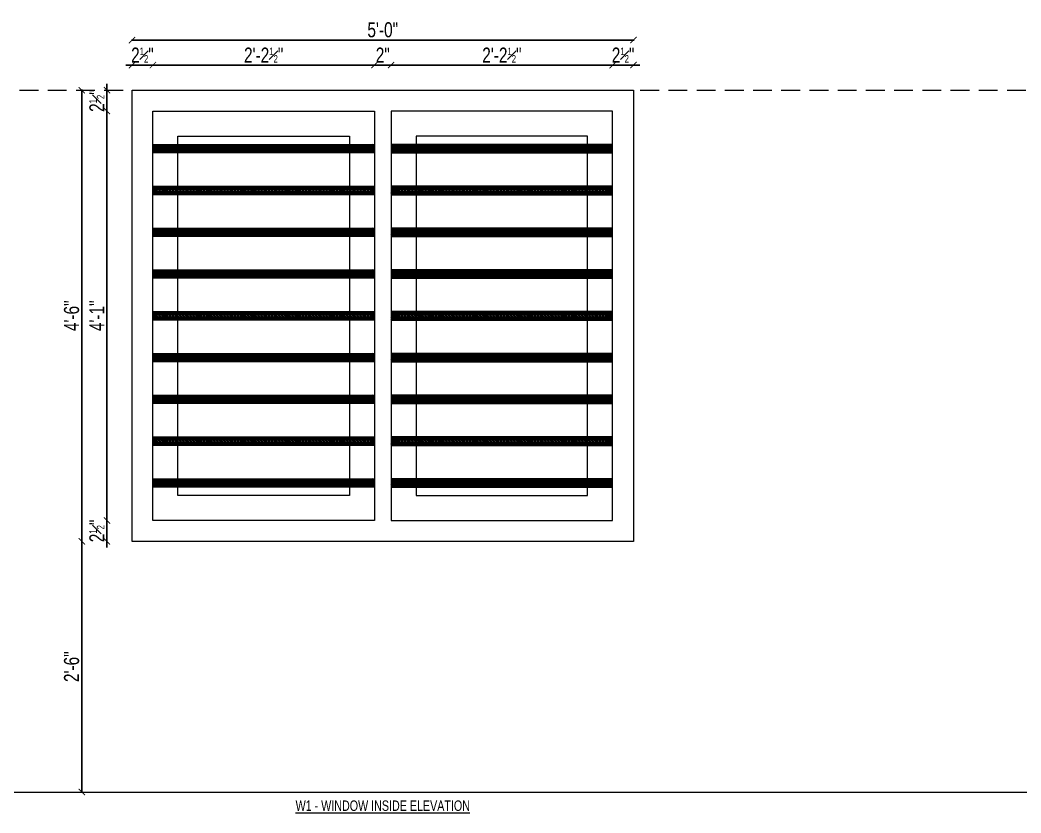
# Model space of a CAD drawing. Header units: inches. Extents: x 3365147 to 3374664, y 1380917 to 1384908.
# Drawn here: x 3372993.2 to 3373112.9, y 1381418 to 1381512.9 of the extents above; entities that cross this region are included whole.
import ezdxf

# ---------------------------------------------------------------- set-up
doc = ezdxf.new("R2010")
doc.units = ezdxf.units.IN
doc.header["$LTSCALE"] = 18
doc.header["$MEASUREMENT"] = 0
doc.header["$PDSIZE"] = -1
doc.linetypes.add('CONTINOUS', pattern=[0])
doc.linetypes.add('HIDDEN2', pattern=[0.1875, 0.125, -0.0625])
for name, color, linetype, lineweight in [('DIM-03_BC', 1, 'Continuous', 9), ('FLOOR FINISHED LEVEL_BC', 1, 'Continuous', 20), ('GRILL-00_BC', 150, 'CONTINOUS', 18), ('GRILL-HATCH_BC', 252, 'CONTINOUS', 5), ('LINTEL-00_BC', 41, 'HIDDEN2', 13), ('TITLE TEXT-01_BC', 1, 'Continuous', 20), ('WINDOWS-00_BC', 30, 'Continuous', 18), ('WINDOWS-SHUTTER_BC', 40, 'Continuous', 9)]:
    doc.layers.add(name, color=color, linetype=linetype, lineweight=lineweight)
doc.styles.add('BC-TEXT_GENERAL', font='swisscl.ttf')
doc.styles.add('BC_ROOM _DIM', font='swisscl.ttf')
doc.dimstyles.new('BC-RD2', dxfattribs={"dimscale": 0.8, "dimtxt": 6, "dimasz": 2.5, "dimexe": 4.5, "dimexo": 0, "dimgap": 1, "dimtad": 1, "dimdec": 4, "dimzin": 3, "dimdsep": 46, "dimlunit": 4, "dimtxsty": 'BC_ROOM _DIM', "dimblk": 'ARCHTICK', "dimcen": 0.0625, "dimdle": 0.25, "dimse1": 1, "dimse2": 1, "dimclrd": 8, "dimclre": 4, "dimclrt": 256, "dimadec": 0, "dimazin": 0, "dimtfac": 0.5, "dimtdec": 4, "dimtix": 1, "dimtofl": 0, "dimtmove": 2, "dimatfit": 2, "dimfxl": 0, "dimfrac": 1, "dimtolj": 1, "dimtzin": 1, "dimarcsym": 0})
pattern_1 = [(315, (291.7083, 224.15107), (0.0883883476483, 0.0883883476483), [])]
pattern_2 = [(315, (291.7083, 229.15107), (0.0883883476483, 0.0883883476483), [])]
pattern_3 = [(315, (291.7083, 234.15107), (0.0883883476483, 0.0883883476483), [])]
pattern_4 = [(315, (291.7083, 239.15107), (0.0883883476483, 0.0883883476483), [])]
pattern_5 = [(315, (291.7083, 244.15107), (0.0883883476483, 0.0883883476483), [])]
pattern_6 = [(315, (291.7083, 249.15107), (0.0883883476483, 0.0883883476483), [])]
pattern_7 = [(315, (291.7083, 254.15107), (0.0883883476483, 0.0883883476483), [])]
pattern_8 = [(315, (291.7083, 259.15107), (0.0883883476483, 0.0883883476483), [])]
pattern_9 = [(315, (291.7083, 264.15107), (0.0883883476483, 0.0883883476483), [])]

# ---------------------------------------------------------------- blocks, each defined once
blk = doc.blocks.new('ARCHTICK')
at = {"color": 0, "const_width": 0.15}
blk.add_lwpolyline([(-0.5, -0.5), (0.5, 0.5)], dxfattribs=at)
blk = doc.blocks.new('*D1582')
at = {"layer": 'Defpoints', "color": 0, "transparency": 16777216}
for p in [(3373009.05, 1381507.46), (3373006.55, 1381504.46), (3373009.05, 1381501.96)]:
    blk.add_point(p, dxfattribs=at)
at = {"layer": 'DIM-03_BC', "color": 254, "lineweight": -2, "transparency": 16777216}
for p, q in [((3373006.55, 1381507.46), (3373005.8, 1381507.46)), ((3373006.55, 1381507.46), (3373009.05, 1381507.46)), ((3373009.05, 1381507.46), (3373009.8, 1381507.46))]:
    blk.add_line(p, q, dxfattribs=at)
at = {"layer": 'DIM-03_BC', "color": 254, "lineweight": -2, "transparency": 16777216, "xscale": 0.75, "yscale": 0.75, "zscale": 0.75}
blk.add_blockref('ARCHTICK', (3373006.55, 1381507.46), dxfattribs=at)
at = {"layer": 'DIM-03_BC', "color": 254, "lineweight": -2, "transparency": 16777216, "xscale": 0.75, "yscale": 0.75, "zscale": 0.75, "rotation": 180}
blk.add_blockref('ARCHTICK', (3373009.05, 1381507.46), dxfattribs=at)
at = {"layer": 'DIM-03_BC', "transparency": 16777216, "insert": (3373007.8, 1381508.66), "char_height": 1.8, "attachment_point": 5, "style": 'BC_ROOM _DIM'}
blk.add_mtext('\\A1;2{\\H0.5x;\\S1#2;}"', dxfattribs=at)
blk = doc.blocks.new('_ArchTick')
at = {"color": 0, "linetype": 'ByBlock', "const_width": 0.15}
blk.add_lwpolyline([(-0.5, -0.5), (0.5, 0.5)], dxfattribs=at)
blk = doc.blocks.new('*D1583')
at = {"layer": 'Defpoints', "color": 0, "transparency": 16777216}
for p in [(3373035.55, 1381507.46), (3373009.05, 1381501.96), (3373035.55, 1381501.96)]:
    blk.add_point(p, dxfattribs=at)
at = {"layer": 'DIM-03_BC', "color": 254, "lineweight": -2, "transparency": 16777216}
blk.add_line((3373008.98, 1381507.46), (3373035.63, 1381507.46), dxfattribs=at)
at = {"layer": 'DIM-03_BC', "color": 254, "lineweight": -2, "transparency": 16777216, "xscale": 0.75, "yscale": 0.75, "zscale": 0.75, "rotation": 180}
blk.add_blockref('ARCHTICK', (3373009.05, 1381507.46), dxfattribs=at)
at = {"layer": 'DIM-03_BC', "color": 254, "lineweight": -2, "transparency": 16777216, "xscale": 0.75, "yscale": 0.75, "zscale": 0.75}
blk.add_blockref('ARCHTICK', (3373035.55, 1381507.46), dxfattribs=at)
at = {"layer": 'DIM-03_BC', "transparency": 16777216, "insert": (3373022.3, 1381508.66), "char_height": 1.8, "attachment_point": 5, "style": 'BC_ROOM _DIM'}
blk.add_mtext('\\A1;2\'-2{\\H0.5x;\\S1#2;}"', dxfattribs=at)
blk = doc.blocks.new('*D1584')
at = {"layer": 'Defpoints', "color": 0, "transparency": 16777216}
for p in [(3373066.55, 1381510.46), (3373006.55, 1381504.46), (3373066.55, 1381504.46)]:
    blk.add_point(p, dxfattribs=at)
at = {"layer": 'DIM-03_BC', "color": 254, "lineweight": -2, "transparency": 16777216}
blk.add_line((3373006.48, 1381510.46), (3373066.63, 1381510.46), dxfattribs=at)
at = {"layer": 'DIM-03_BC', "color": 254, "lineweight": -2, "transparency": 16777216, "xscale": 0.75, "yscale": 0.75, "zscale": 0.75, "rotation": 180}
blk.add_blockref('ARCHTICK', (3373006.55, 1381510.46), dxfattribs=at)
at = {"layer": 'DIM-03_BC', "color": 254, "lineweight": -2, "transparency": 16777216, "xscale": 0.75, "yscale": 0.75, "zscale": 0.75}
blk.add_blockref('ARCHTICK', (3373066.55, 1381510.46), dxfattribs=at)
at = {"layer": 'DIM-03_BC', "transparency": 16777216, "insert": (3373036.55, 1381511.68), "char_height": 1.8, "attachment_point": 5, "style": 'BC_ROOM _DIM'}
blk.add_mtext('\\A1;5\'-0"', dxfattribs=at)
blk = doc.blocks.new('*D1585')
at = {"layer": 'Defpoints', "color": 0, "transparency": 16777216}
for p in [(3373006.55, 1381504.46), (3373003.55, 1381501.96), (3373009.05, 1381501.96)]:
    blk.add_point(p, dxfattribs=at)
at = {"layer": 'DIM-03_BC', "color": 254, "lineweight": -2, "transparency": 16777216}
for p, q in [((3373003.55, 1381504.46), (3373003.55, 1381505.21)), ((3373003.55, 1381504.46), (3373003.55, 1381501.96)), ((3373003.55, 1381501.96), (3373003.55, 1381501.21))]:
    blk.add_line(p, q, dxfattribs=at)
at = {"layer": 'DIM-03_BC', "color": 254, "lineweight": -2, "transparency": 16777216, "xscale": 0.75, "yscale": 0.75, "zscale": 0.75}
for p, rotation in [((3373003.55, 1381504.46), 270), ((3373003.55, 1381501.96), 90)]:
    blk.add_blockref('ARCHTICK', p, dxfattribs=dict(at, rotation=rotation))
at = {"layer": 'DIM-03_BC', "transparency": 16777216, "insert": (3373002.35, 1381503.21), "char_height": 1.8, "attachment_point": 5, "rotation": 90, "style": 'BC_ROOM _DIM'}
blk.add_mtext('\\A1;2{\\H0.5x;\\S1#2;}"', dxfattribs=at)
blk = doc.blocks.new('*D1586')
at = {"layer": 'Defpoints', "color": 0, "transparency": 16777216}
for p in [(3373009.05, 1381501.96), (3373003.55, 1381452.96), (3373009.05, 1381452.96)]:
    blk.add_point(p, dxfattribs=at)
at = {"layer": 'DIM-03_BC', "color": 254, "lineweight": -2, "transparency": 16777216}
blk.add_line((3373003.55, 1381502.03), (3373003.55, 1381452.88), dxfattribs=at)
at = {"layer": 'DIM-03_BC', "color": 254, "lineweight": -2, "transparency": 16777216, "xscale": 0.75, "yscale": 0.75, "zscale": 0.75}
for p, rotation in [((3373003.55, 1381501.96), 90), ((3373003.55, 1381452.96), 270)]:
    blk.add_blockref('ARCHTICK', p, dxfattribs=dict(at, rotation=rotation))
at = {"layer": 'DIM-03_BC', "transparency": 16777216, "insert": (3373002.35, 1381477.46), "char_height": 1.8, "attachment_point": 5, "rotation": 90, "style": 'BC_ROOM _DIM'}
blk.add_mtext('\\A1;4\'-1"', dxfattribs=at)
blk = doc.blocks.new('*D1587')
at = {"layer": 'Defpoints', "color": 0, "transparency": 16777216}
for p in [(3373006.55, 1381504.46), (3373000.55, 1381450.46), (3373006.55, 1381450.46)]:
    blk.add_point(p, dxfattribs=at)
at = {"layer": 'DIM-03_BC', "color": 254, "lineweight": -2, "transparency": 16777216}
blk.add_line((3373000.55, 1381504.53), (3373000.55, 1381450.38), dxfattribs=at)
at = {"layer": 'DIM-03_BC', "color": 254, "lineweight": -2, "transparency": 16777216, "xscale": 0.75, "yscale": 0.75, "zscale": 0.75}
for p, rotation in [((3373000.55, 1381504.46), 90), ((3373000.55, 1381450.46), 270)]:
    blk.add_blockref('ARCHTICK', p, dxfattribs=dict(at, rotation=rotation))
at = {"layer": 'DIM-03_BC', "transparency": 16777216, "insert": (3372999.33, 1381477.46), "char_height": 1.8, "attachment_point": 5, "rotation": 90, "style": 'BC_ROOM _DIM'}
blk.add_mtext('\\A1;4\'-6"', dxfattribs=at)
blk = doc.blocks.new('*D1588')
at = {"layer": 'Defpoints', "color": 0, "transparency": 16777216}
for p in [(3373003.55, 1381452.96), (3373009.05, 1381452.96), (3373006.55, 1381450.46)]:
    blk.add_point(p, dxfattribs=at)
at = {"layer": 'DIM-03_BC', "color": 254, "lineweight": -2, "transparency": 16777216}
for p, q in [((3373003.55, 1381452.96), (3373003.55, 1381453.71)), ((3373003.55, 1381450.46), (3373003.55, 1381452.96)), ((3373003.55, 1381450.46), (3373003.55, 1381449.71))]:
    blk.add_line(p, q, dxfattribs=at)
at = {"layer": 'DIM-03_BC', "color": 254, "lineweight": -2, "transparency": 16777216, "xscale": 0.75, "yscale": 0.75, "zscale": 0.75}
for p, rotation in [((3373003.55, 1381452.96), 270), ((3373003.55, 1381450.46), 90)]:
    blk.add_blockref('ARCHTICK', p, dxfattribs=dict(at, rotation=rotation))
at = {"layer": 'DIM-03_BC', "transparency": 16777216, "insert": (3373002.35, 1381451.71), "char_height": 1.8, "attachment_point": 5, "rotation": 90, "style": 'BC_ROOM _DIM'}
blk.add_mtext('\\A1;2{\\H0.5x;\\S1#2;}"', dxfattribs=at)
blk = doc.blocks.new('*D1589')
at = {"layer": 'Defpoints', "color": 0, "transparency": 16777216}
for p in [(3373000.55, 1381450.46), (3373006.55, 1381450.46), (3373012.55, 1381420.46)]:
    blk.add_point(p, dxfattribs=at)
at = {"layer": 'DIM-03_BC', "color": 254, "lineweight": -2, "transparency": 16777216}
blk.add_line((3373000.55, 1381420.38), (3373000.55, 1381450.53), dxfattribs=at)
at = {"layer": 'DIM-03_BC', "color": 254, "lineweight": -2, "transparency": 16777216, "xscale": 0.75, "yscale": 0.75, "zscale": 0.75}
for p, rotation in [((3373000.55, 1381450.46), 90), ((3373000.55, 1381420.46), 270)]:
    blk.add_blockref('ARCHTICK', p, dxfattribs=dict(at, rotation=rotation))
at = {"layer": 'DIM-03_BC', "transparency": 16777216, "insert": (3372999.33, 1381435.46), "char_height": 1.8, "attachment_point": 5, "rotation": 90, "style": 'BC_ROOM _DIM'}
blk.add_mtext('\\A1;2\'-6"', dxfattribs=at)
blk = doc.blocks.new('*D1590')
at = {"layer": 'Defpoints', "color": 0, "transparency": 16777216}
for p in [(3373064.05, 1381507.46), (3373066.55, 1381504.46), (3373064.05, 1381501.96)]:
    blk.add_point(p, dxfattribs=at)
at = {"layer": 'DIM-03_BC', "color": 254, "lineweight": -2, "transparency": 16777216}
for p, q in [((3373064.05, 1381507.46), (3373063.3, 1381507.46)), ((3373066.55, 1381507.46), (3373064.05, 1381507.46)), ((3373066.55, 1381507.46), (3373067.3, 1381507.46))]:
    blk.add_line(p, q, dxfattribs=at)
at = {"layer": 'DIM-03_BC', "color": 254, "lineweight": -2, "transparency": 16777216, "xscale": 0.75, "yscale": 0.75, "zscale": 0.75}
blk.add_blockref('ARCHTICK', (3373064.05, 1381507.46), dxfattribs=at)
at = {"layer": 'DIM-03_BC', "color": 254, "lineweight": -2, "transparency": 16777216, "xscale": 0.75, "yscale": 0.75, "zscale": 0.75, "rotation": 180}
blk.add_blockref('ARCHTICK', (3373066.55, 1381507.46), dxfattribs=at)
at = {"layer": 'DIM-03_BC', "transparency": 16777216, "insert": (3373065.3, 1381508.66), "char_height": 1.8, "attachment_point": 5, "style": 'BC_ROOM _DIM'}
blk.add_mtext('\\A1;2{\\H0.5x;\\S1#2;}"', dxfattribs=at)
blk = doc.blocks.new('*D1591')
at = {"layer": 'Defpoints', "color": 0, "transparency": 16777216}
for p in [(3373037.55, 1381507.46), (3373035.55, 1381501.96), (3373037.55, 1381501.96)]:
    blk.add_point(p, dxfattribs=at)
at = {"layer": 'DIM-03_BC', "color": 254, "lineweight": -2, "transparency": 16777216}
for p, q in [((3373035.55, 1381507.46), (3373034.8, 1381507.46)), ((3373035.55, 1381507.46), (3373037.55, 1381507.46)), ((3373037.55, 1381507.46), (3373038.3, 1381507.46))]:
    blk.add_line(p, q, dxfattribs=at)
at = {"layer": 'DIM-03_BC', "color": 254, "lineweight": -2, "transparency": 16777216, "xscale": 0.75, "yscale": 0.75, "zscale": 0.75}
blk.add_blockref('ARCHTICK', (3373035.55, 1381507.46), dxfattribs=at)
at = {"layer": 'DIM-03_BC', "color": 254, "lineweight": -2, "transparency": 16777216, "xscale": 0.75, "yscale": 0.75, "zscale": 0.75, "rotation": 180}
blk.add_blockref('ARCHTICK', (3373037.55, 1381507.46), dxfattribs=at)
at = {"layer": 'DIM-03_BC', "transparency": 16777216, "insert": (3373036.55, 1381508.66), "char_height": 1.8, "attachment_point": 5, "style": 'BC_ROOM _DIM'}
blk.add_mtext('\\A1;2"', dxfattribs=at)
blk = doc.blocks.new('*D1674')
at = {"layer": 'Defpoints', "color": 0, "transparency": 16777216}
for p in [(3373064.05, 1381507.46), (3373037.55, 1381501.96), (3373064.05, 1381501.96)]:
    blk.add_point(p, dxfattribs=at)
at = {"layer": 'DIM-03_BC', "color": 254, "lineweight": -2, "transparency": 16777216}
blk.add_line((3373037.48, 1381507.46), (3373064.13, 1381507.46), dxfattribs=at)
at = {"layer": 'DIM-03_BC', "color": 254, "lineweight": -2, "transparency": 16777216, "xscale": 0.75, "yscale": 0.75, "zscale": 0.75, "rotation": 180}
blk.add_blockref('ARCHTICK', (3373037.55, 1381507.46), dxfattribs=at)
at = {"layer": 'DIM-03_BC', "color": 254, "lineweight": -2, "transparency": 16777216, "xscale": 0.75, "yscale": 0.75, "zscale": 0.75}
blk.add_blockref('ARCHTICK', (3373064.05, 1381507.46), dxfattribs=at)
at = {"layer": 'DIM-03_BC', "transparency": 16777216, "insert": (3373050.8, 1381508.66), "char_height": 1.8, "attachment_point": 5, "style": 'BC_ROOM _DIM'}
blk.add_mtext('\\A1;2\'-2{\\H0.5x;\\S1#2;}"', dxfattribs=at)

msp = doc.modelspace()

# ---------------------------------------------------------------- hatches: boundary and pattern name
at = {"layer": 'GRILL-HATCH_BC', "transparency": 33554687}
h = msp.add_hatch(dxfattribs=at)
h.set_pattern_fill('ANSI31', color=256, angle=-90)
h.set_pattern_definition(pattern_9)
h.paths.add_polyline_path([(3373009.05246, 1381497.9553), (3373009.05246, 1381496.9553), (3373035.55246, 1381496.9553), (3373035.55246, 1381497.9553)])
h = msp.add_hatch(dxfattribs=at)
h.set_pattern_fill('ANSI31', color=256, angle=-90)
h.set_pattern_definition(pattern_9)
h.paths.add_polyline_path([(3373064.05246, 1381497.9553), (3373064.05246, 1381496.9553), (3373037.55246, 1381496.9553), (3373037.55246, 1381497.9553)])
h = msp.add_hatch(dxfattribs=at)
h.set_pattern_fill('ANSI31', color=256, angle=-90)
h.set_pattern_definition(pattern_8)
h.paths.add_polyline_path([(3373009.05246, 1381492.9553), (3373009.05246, 1381491.9553), (3373035.55246, 1381491.9553), (3373035.55246, 1381492.9553)])
h = msp.add_hatch(dxfattribs=at)
h.set_pattern_fill('ANSI31', color=256, angle=-90)
h.set_pattern_definition(pattern_8)
h.paths.add_polyline_path([(3373064.05246, 1381492.9553), (3373064.05246, 1381491.9553), (3373037.55246, 1381491.9553), (3373037.55246, 1381492.9553)])
h = msp.add_hatch(dxfattribs=at)
h.set_pattern_fill('ANSI31', color=256, angle=-90)
h.set_pattern_definition(pattern_7)
h.paths.add_polyline_path([(3373009.05246, 1381487.9553), (3373009.05246, 1381486.9553), (3373035.55246, 1381486.9553), (3373035.55246, 1381487.9553)])
h = msp.add_hatch(dxfattribs=at)
h.set_pattern_fill('ANSI31', color=256, angle=-90)
h.set_pattern_definition(pattern_7)
h.paths.add_polyline_path([(3373064.05246, 1381487.9553), (3373064.05246, 1381486.9553), (3373037.55246, 1381486.9553), (3373037.55246, 1381487.9553)])
h = msp.add_hatch(dxfattribs=at)
h.set_pattern_fill('ANSI31', color=256, angle=-90)
h.set_pattern_definition(pattern_6)
h.paths.add_polyline_path([(3373009.05246, 1381482.9553), (3373009.05246, 1381481.9553), (3373035.55246, 1381481.9553), (3373035.55246, 1381482.9553)])
h = msp.add_hatch(dxfattribs=at)
h.set_pattern_fill('ANSI31', color=256, angle=-90)
h.set_pattern_definition(pattern_6)
h.paths.add_polyline_path([(3373064.05246, 1381482.9553), (3373064.05246, 1381481.9553), (3373037.55246, 1381481.9553), (3373037.55246, 1381482.9553)])
h = msp.add_hatch(dxfattribs=at)
h.set_pattern_fill('ANSI31', color=256, angle=-90)
h.set_pattern_definition(pattern_5)
h.paths.add_polyline_path([(3373009.05246, 1381477.9553), (3373009.05246, 1381476.9553), (3373035.55246, 1381476.9553), (3373035.55246, 1381477.9553)])
h = msp.add_hatch(dxfattribs=at)
h.set_pattern_fill('ANSI31', color=256, angle=-90)
h.set_pattern_definition(pattern_5)
h.paths.add_polyline_path([(3373064.05246, 1381477.9553), (3373064.05246, 1381476.9553), (3373037.55246, 1381476.9553), (3373037.55246, 1381477.9553)])
h = msp.add_hatch(dxfattribs=at)
h.set_pattern_fill('ANSI31', color=256, angle=-90)
h.set_pattern_definition(pattern_4)
h.paths.add_polyline_path([(3373009.05246, 1381472.9553), (3373009.05246, 1381471.9553), (3373035.55246, 1381471.9553), (3373035.55246, 1381472.9553)])
h = msp.add_hatch(dxfattribs=at)
h.set_pattern_fill('ANSI31', color=256, angle=-90)
h.set_pattern_definition(pattern_4)
h.paths.add_polyline_path([(3373064.05246, 1381472.9553), (3373064.05246, 1381471.9553), (3373037.55246, 1381471.9553), (3373037.55246, 1381472.9553)])
h = msp.add_hatch(dxfattribs=at)
h.set_pattern_fill('ANSI31', color=256, angle=-90)
h.set_pattern_definition(pattern_3)
h.paths.add_polyline_path([(3373009.05246, 1381467.9553), (3373009.05246, 1381466.9553), (3373035.55246, 1381466.9553), (3373035.55246, 1381467.9553)])
h = msp.add_hatch(dxfattribs=at)
h.set_pattern_fill('ANSI31', color=256, angle=-90)
h.set_pattern_definition(pattern_3)
h.paths.add_polyline_path([(3373064.05246, 1381467.9553), (3373064.05246, 1381466.9553), (3373037.55246, 1381466.9553), (3373037.55246, 1381467.9553)])
h = msp.add_hatch(dxfattribs=at)
h.set_pattern_fill('ANSI31', color=256, angle=-90)
h.set_pattern_definition(pattern_2)
h.paths.add_polyline_path([(3373009.05246, 1381462.9553), (3373009.05246, 1381461.9553), (3373035.55246, 1381461.9553), (3373035.55246, 1381462.9553)])
h = msp.add_hatch(dxfattribs=at)
h.set_pattern_fill('ANSI31', color=256, angle=-90)
h.set_pattern_definition(pattern_2)
h.paths.add_polyline_path([(3373064.05246, 1381462.9553), (3373064.05246, 1381461.9553), (3373037.55246, 1381461.9553), (3373037.55246, 1381462.9553)])
h = msp.add_hatch(dxfattribs=at)
h.set_pattern_fill('ANSI31', color=256, angle=-90)
h.set_pattern_definition(pattern_1)
h.paths.add_polyline_path([(3373009.05246, 1381457.9553), (3373009.05246, 1381456.9553), (3373035.55246, 1381456.9553), (3373035.55246, 1381457.9553)])
h = msp.add_hatch(dxfattribs=at)
h.set_pattern_fill('ANSI31', color=256, angle=-90)
h.set_pattern_definition(pattern_1)
h.paths.add_polyline_path([(3373064.05246, 1381457.9553), (3373064.05246, 1381456.9553), (3373037.55246, 1381456.9553), (3373037.55246, 1381457.9553)])

# ---------------------------------------------------------------- linework, layer by layer
at = {"layer": 'FLOOR FINISHED LEVEL_BC', "transparency": 33554687}
msp.add_line((3372405.85388, 1381420.4553), (3373535.0443, 1381420.4553), dxfattribs=at)
at = {"layer": 'GRILL-00_BC', "transparency": 33554687}
for points in [[(3373009.05246, 1381497.9553), (3373035.55246, 1381497.9553), (3373035.55246, 1381496.9553), (3373009.05246, 1381496.9553)], [(3373064.05246, 1381497.9553), (3373037.55246, 1381497.9553), (3373037.55246, 1381496.9553), (3373064.05246, 1381496.9553)], [(3373009.05246, 1381492.9553), (3373035.55246, 1381492.9553), (3373035.55246, 1381491.9553), (3373009.05246, 1381491.9553)], [(3373064.05246, 1381492.9553), (3373037.55246, 1381492.9553), (3373037.55246, 1381491.9553), (3373064.05246, 1381491.9553)], [(3373009.05246, 1381487.9553), (3373035.55246, 1381487.9553), (3373035.55246, 1381486.9553), (3373009.05246, 1381486.9553)], [(3373064.05246, 1381487.9553), (3373037.55246, 1381487.9553), (3373037.55246, 1381486.9553), (3373064.05246, 1381486.9553)], [(3373009.05246, 1381482.9553), (3373035.55246, 1381482.9553), (3373035.55246, 1381481.9553), (3373009.05246, 1381481.9553)], [(3373064.05246, 1381482.9553), (3373037.55246, 1381482.9553), (3373037.55246, 1381481.9553), (3373064.05246, 1381481.9553)], [(3373009.05246, 1381477.9553), (3373035.55246, 1381477.9553), (3373035.55246, 1381476.9553), (3373009.05246, 1381476.9553)], [(3373064.05246, 1381477.9553), (3373037.55246, 1381477.9553), (3373037.55246, 1381476.9553), (3373064.05246, 1381476.9553)], [(3373009.05246, 1381472.9553), (3373035.55246, 1381472.9553), (3373035.55246, 1381471.9553), (3373009.05246, 1381471.9553)], [(3373064.05246, 1381472.9553), (3373037.55246, 1381472.9553), (3373037.55246, 1381471.9553), (3373064.05246, 1381471.9553)], [(3373009.05246, 1381467.9553), (3373035.55246, 1381467.9553), (3373035.55246, 1381466.9553), (3373009.05246, 1381466.9553)], [(3373064.05246, 1381467.9553), (3373037.55246, 1381467.9553), (3373037.55246, 1381466.9553), (3373064.05246, 1381466.9553)], [(3373009.05246, 1381462.9553), (3373035.55246, 1381462.9553), (3373035.55246, 1381461.9553), (3373009.05246, 1381461.9553)], [(3373064.05246, 1381462.9553), (3373037.55246, 1381462.9553), (3373037.55246, 1381461.9553), (3373064.05246, 1381461.9553)], [(3373009.05246, 1381457.9553), (3373035.55246, 1381457.9553), (3373035.55246, 1381456.9553), (3373009.05246, 1381456.9553)], [(3373064.05246, 1381457.9553), (3373037.55246, 1381457.9553), (3373037.55246, 1381456.9553), (3373064.05246, 1381456.9553)]]:
    msp.add_lwpolyline(points, close=True, dxfattribs=at)
at = {"layer": 'LINTEL-00_BC', "transparency": 33554687}
msp.add_line((3372405.85388, 1381504.4553), (3373535.04429, 1381504.4553), dxfattribs=at)
at = {"layer": 'WINDOWS-00_BC', "transparency": 33554687}
for points in [[(3373006.55246, 1381504.4553), (3373066.55246, 1381504.4553), (3373066.55246, 1381450.4553), (3373006.55246, 1381450.4553)], [(3373009.05246, 1381501.9553), (3373035.55246, 1381501.9553), (3373035.55246, 1381452.9553), (3373009.05246, 1381452.9553)], [(3373064.05246, 1381501.9553), (3373037.55246, 1381501.9553), (3373037.55246, 1381452.9553), (3373064.05246, 1381452.9553)]]:
    msp.add_lwpolyline(points, close=True, dxfattribs=at)
at = {"layer": 'WINDOWS-SHUTTER_BC', "transparency": 33554687}
for points in [[(3373032.55246, 1381455.9553), (3373012.05246, 1381455.9553), (3373012.05246, 1381498.9553), (3373032.55246, 1381498.9553), (3373032.55246, 1381455.9553)], [(3373040.55246, 1381455.9553), (3373061.05246, 1381455.9553), (3373061.05246, 1381498.9553), (3373040.55246, 1381498.9553), (3373040.55246, 1381455.9553)]]:
    msp.add_lwpolyline(points, dxfattribs=at)

# ---------------------------------------------------------------- texts
at = {"layer": 'TITLE TEXT-01_BC', "transparency": 33554687, "insert": (3373036.55246, 1381419.4553), "char_height": 1.25, "attachment_point": 2, "style": 'BC-TEXT_GENERAL'}
msp.add_mtext('{\\LW1 - WINDOW INSIDE ELEVATION}', dxfattribs=at)

# ---------------------------------------------------------------- dimensions: what is measured, and where the dimension line sits
at = {"layer": 'DIM-03_BC', "transparency": 33554687}
for base, p1, p2, picture, middle in [((3373066.55246, 1381510.4553), (3373006.55246, 1381504.4553), (3373066.55246, 1381504.4553), '*D1584', (3373036.55246, 1381511.67712)), ((3373009.05246, 1381507.4553), (3373006.55246, 1381504.4553), (3373009.05246, 1381501.9553), '*D1582', (3373007.80246, 1381508.65884)), ((3373035.55246, 1381507.4553), (3373009.05246, 1381501.9553), (3373035.55246, 1381501.9553), '*D1583', (3373022.30246, 1381508.65884)), ((3373037.55246, 1381507.4553), (3373035.55246, 1381501.9553), (3373037.55246, 1381501.9553), '*D1591', (3373036.55246, 1381508.65884)), ((3373064.05246, 1381507.4553), (3373037.55246, 1381501.9553), (3373064.05246, 1381501.9553), '*D1674', (3373050.80246, 1381508.65884))]:
    dim = msp.add_linear_dim(base=base, p1=p1, p2=p2, dimstyle='BC-RD2', override={"dimscale": 0.3, "dimtad": 3, "dimdec": 2, "dimpost": '\\X', "dimclrd": 254, "dimtofl": 1}, dxfattribs=at)
    dim.commit()
    dim.dimension.update_dxf_attribs({"geometry": picture, "text_midpoint": middle})
for base, p1, p2, angle, picture, middle in [((3373064.05246, 1381507.4553), (3373066.55246, 1381504.4553), (3373064.05246, 1381501.9553), 180, '*D1590', (3373065.30246, 1381508.65884)), ((3373003.55246, 1381501.9553), (3373006.55246, 1381504.4553), (3373009.05246, 1381501.9553), 270, '*D1585', (3373002.34892, 1381503.2053)), ((3373000.55246, 1381450.4553), (3373006.55246, 1381504.4553), (3373006.55246, 1381450.4553), 270, '*D1587', (3372999.33064, 1381477.4553)), ((3373003.55246, 1381452.9553), (3373009.05246, 1381501.9553), (3373009.05246, 1381452.9553), 270, '*D1586', (3373002.35246, 1381477.4553)), ((3373003.55246, 1381452.9553), (3373006.55246, 1381450.4553), (3373009.05246, 1381452.9553), 90, '*D1588', (3373002.34892, 1381451.7053)), ((3373000.55246, 1381450.4553), (3373012.55246, 1381420.4553), (3373006.55246, 1381450.4553), 90, '*D1589', (3372999.33064, 1381435.4553))]:
    dim = msp.add_linear_dim(base=base, p1=p1, p2=p2, angle=angle, dimstyle='BC-RD2', override={"dimscale": 0.3, "dimtad": 3, "dimdec": 2, "dimpost": '\\X', "dimclrd": 254, "dimtofl": 1}, dxfattribs=at)
    dim.commit()
    dim.dimension.update_dxf_attribs({"geometry": picture, "text_midpoint": middle})

doc.saveas('drawing.dxf')
